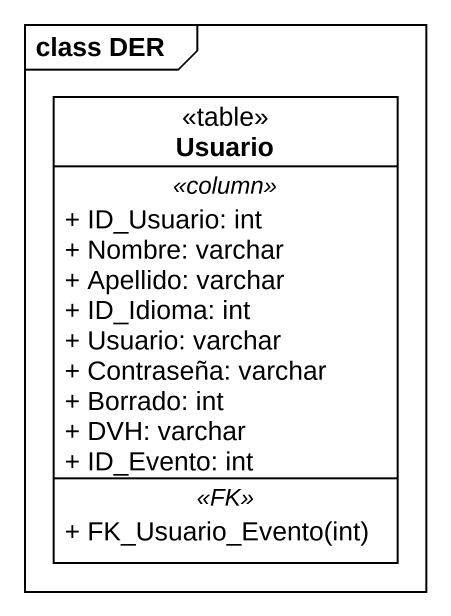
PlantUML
@startuml
mainframe class DER
hide circle
hide empty members
skinparam classAttributeIconSize 0
class Usuario <<table>> {
  .. <<column>> ..
  + ID_Usuario: int
  + Nombre: varchar
  + Apellido: varchar
  + ID_Idioma: int
  + Usuario: varchar
  + Contraseña: varchar
  + Borrado: int
  + DVH: varchar
  + ID_Evento: int
  .. <<FK>> ..
  + FK_Usuario_Evento(int)
}
@enduml
